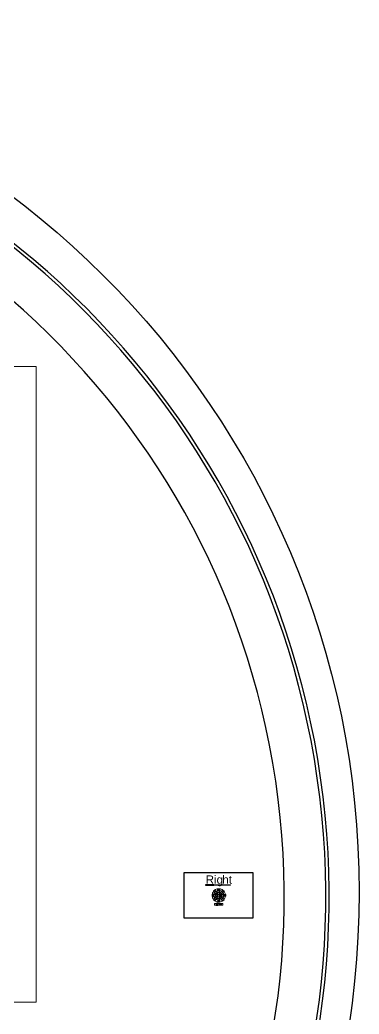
# Model space of a CAD drawing. Header units: inches. Extents: x -52997 to 52003, y -52254 to 52746.
# Drawn here: x 31612 to 52003, y -7101 to 52746 of the extents above; entities that cross this region are included whole.
import ezdxf

# ---------------------------------------------------------------- set-up
doc = ezdxf.new("R2010")
doc.units = ezdxf.units.IN
doc.header["$MEASUREMENT"] = 0
doc.layers.add('1', color=1, linetype='Continuous')
doc.layers.add('2', color=140, linetype='Continuous', lineweight=0)
doc.layers.add('3', color=90, linetype='Continuous', lineweight=0)
doc.styles.get("Standard").update_dxf_attribs({"font": 'Arial.ttf'})

msp = doc.modelspace()

# ---------------------------------------------------------------- linework, layer by layer
at = {"layer": '1'}
for points in [[(-16283, -47486), (0, -47486), (16283, -47486, 5.999107)], [(-16250, -47286), (0, -47286), (16250, -47286, 5.986812)], [(-13686, -45486), (0, -45486), (13686, -45486, 6.794322)]]:
    msp.add_lwpolyline(points, format="xyb", close=True, dxfattribs=at)
for points in [[(41483, 1425), (45612, 1425), (45609, -1324), (41483, -1324)], [(43278, 686), (43228, 686), (42778, 686), (42778, 666), (43278, 666)], [(43272, 97), (43171, 97), (43171, -3), (43272, -3)], [(43394, 292), (43322, 363), (43252, 293), (43323, 221)], [(43518, 343), (43518, 444), (43618, 444), (43618, 343)], [(43741, 292), (43813, 363), (43884, 293), (43812, 221)], [(43863, 97), (43964, 97), (43964, -3), (43863, -3)], [(43323, -126), (43252, -198), (43322, -269), (43394, -197)], [(43518, -248), (43518, -350), (43618, -350), (43618, -248)], [(43741, -197), (43813, -269), (43884, -198), (43812, -126)]]:
    msp.add_lwpolyline(points, close=True, dxfattribs=at)
at = {"layer": '1', "linetype": 'Continuous'}
msp.add_lwpolyline([(43518, -146), (43518, -73), (43466, -125, -0.127017), (43395, -54), (43447, -3), (43518, -3), (43518, 97), (43447, 97), (43395, 149, -0.127017), (43466, 220), (43518, 168), (43518, 241, -0.127017), (43618, 241), (43618, 168), (43669, 220, -0.127017), (43740, 149), (43688, 97), (43618, 97), (43618, -3), (43688, -3), (43740, -54, -0.127017), (43669, -125), (43618, -73), (43618, -146)], format="xyb", close=True, dxfattribs=at)
for points in [[(43418, -450), (43418, -550), (43518, -550), (43518, -450)], [(43718, -450), (43718, -550), (43618, -550), (43618, -450)]]:
    msp.add_lwpolyline(points, close=True, dxfattribs=at)
at = {"layer": '1'}
msp.add_circle((-497, 246), 52500, dxfattribs=at)
at = {"layer": '2'}
for points in [[(-16283, -47486), (0, -47486), (16283, -47486, 5.999107)], [(-16250, -47286), (0, -47286), (16250, -47286, 5.986812)], [(-13686, -45486), (0, -45486), (13686, -45486, 6.794322)]]:
    msp.add_lwpolyline(points, format="xyb", close=True, dxfattribs=at)
for points in [[(32592, 31872), (32592, -6375), (-32408, -6375), (-32408, 31872)], [(41483, 1425), (45612, 1425), (45609, -1324), (41483, -1324)], [(43778, 686), (43778, 666), (43278, 666), (43278, 686), (43728, 686)]]:
    msp.add_lwpolyline(points, close=True, dxfattribs=at)
at = {"layer": '2', "linetype": 'Continuous'}
for points in [[(43272, 97, -0.113104), (43323, 221), (43395, 149, 0.070124), (43374, 97)], [(43394, 292), (43466, 220, -0.070124), (43518, 241), (43518, 343, 0.113104)], [(43447, 97), (43518, 97), (43518, 168), (43466, 220, 0.127017), (43395, 149)], [(43618, 241), (43618, 343, -0.113104), (43741, 292), (43669, 220, 0.070124)], [(43618, 168), (43618, 97), (43688, 97), (43740, 149, 0.127017), (43669, 220)], [(43740, 149), (43812, 221, -0.113104), (43863, 97), (43761, 97, 0.070124)], [(43323, -126, -0.113104), (43272, -3), (43374, -3, 0.070124), (43395, -54)], [(43394, -197), (43466, -125, 0.070124), (43518, -146), (43518, -248, -0.113104)], [(43518, -73), (43466, -125, -0.127017), (43395, -54), (43447, -3), (43518, -3)], [(43688, -3), (43618, -3), (43618, -73), (43669, -125, 0.127017), (43740, -54)], [(43618, -248), (43618, -146, 0.070124), (43669, -125), (43741, -197, -0.113104)], [(43812, -126), (43740, -54, 0.070124), (43761, -3), (43863, -3, -0.113104)]]:
    msp.add_lwpolyline(points, format="xyb", close=True, dxfattribs=at)
for points in [[(43518, -3), (43618, -3), (43618, 97), (43518, 97)], [(43518, -450), (43618, -450), (43618, -550), (43518, -550)]]:
    msp.add_lwpolyline(points, close=True, dxfattribs=at)
at = {"layer": '2'}
msp.add_circle((-497, 246), 52500, dxfattribs=at)
at = {"layer": '3'}
for points in [[(-16283, -47486), (0, -47486), (16283, -47486, 5.999107)], [(-16283, -47486), (0, -47486), (16283, -47486, 5.999107)], [(-16250, -47286), (0, -47286), (16250, -47286, 5.986812)], [(-16250, -47286), (0, -47286), (16250, -47286, 5.986812)], [(-13686, -45486), (0, -45486), (13686, -45486, 6.794322)], [(-13686, -45486), (0, -45486), (13686, -45486, 6.794322)]]:
    msp.add_lwpolyline(points, format="xyb", close=True, dxfattribs=at)
for points in [[(41483, 1425), (45612, 1425), (45609, -1324), (41483, -1324)], [(43778, 666), (44278, 666), (44278, 686), (43778, 686)], [(43374, -3), (43374, 97), (43447, 97), (43447, -3)], [(43518, 343), (43518, -248), (43618, -248), (43618, 343)], [(43688, -3), (43688, 97), (43761, 97), (43761, -3)]]:
    msp.add_lwpolyline(points, close=True, dxfattribs=at)
at = {"layer": '3', "linetype": 'Continuous'}
for points in [[(43252, 293), (43323, 221, 0.113104), (43272, 97), (43171, 97, -0.134488)], [(43518, 444), (43518, 343, 0.113104), (43394, 292), (43322, 363, -0.134488)], [(43813, 363), (43741, 292, 0.113104), (43618, 343), (43618, 444, -0.134488)], [(43964, 97), (43863, 97, 0.113104), (43812, 221), (43884, 293, -0.134488)], [(43171, -3), (43272, -3, 0.113104), (43323, -126), (43252, -198, -0.134488)], [(43322, -269), (43394, -197, 0.113104), (43518, -248), (43518, -350, -0.134488)], [(43618, -350), (43618, -248, 0.113104), (43741, -197), (43813, -269, -0.134488)], [(43884, -198), (43812, -126, 0.113104), (43863, -3), (43964, -3, -0.134488)]]:
    msp.add_lwpolyline(points, format="xyb", close=True, dxfattribs=at)
for points in [[(43318, -450), (43318, -550), (43418, -550), (43418, -450)], [(43818, -450), (43818, -550), (43718, -550), (43718, -450)]]:
    msp.add_lwpolyline(points, close=True, dxfattribs=at)
at = {"layer": '3'}
msp.add_circle((-497, 246), 52500, dxfattribs=at)
msp.add_circle((-497, 246), 52500, dxfattribs=at)

# ---------------------------------------------------------------- texts
at = {"layer": '1', "insert": (42780, 1246), "char_height": 500, "attachment_point": 1}
msp.add_mtext_dynamic_manual_height_columns('R', width=961.43, gutter_width=1, heights=[0], dxfattribs=at)
at = {"layer": '2', "insert": (43280, 1246), "char_height": 500, "attachment_point": 1}
msp.add_mtext_dynamic_manual_height_columns('ig', width=961.43, gutter_width=1, heights=[0], dxfattribs=at)
at = {"layer": '3', "insert": (43780, 1246), "char_height": 500, "attachment_point": 1}
msp.add_mtext_dynamic_manual_height_columns('ht', width=961.43, gutter_width=1, heights=[0], dxfattribs=at)

doc.saveas('drawing.dxf')
